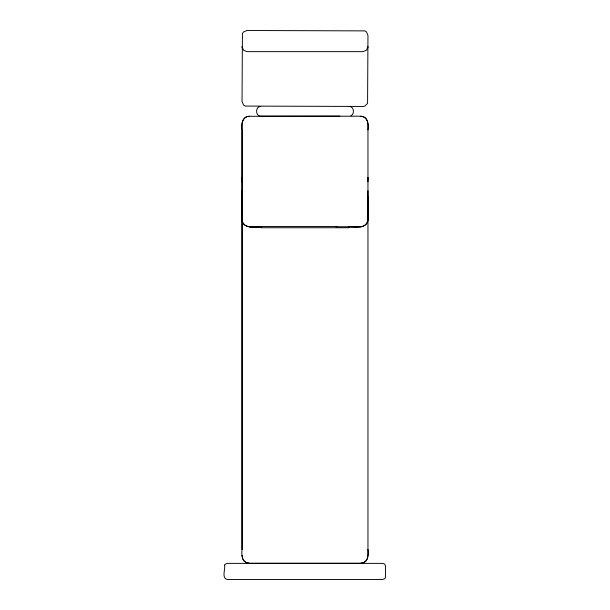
<?xml version="1.0" encoding="UTF-8"?>
<svg xmlns="http://www.w3.org/2000/svg" width="610" height="610" viewBox="0 0 610 610"><rect width="100%" height="100%" fill="white"/><g stroke="black" fill="none" stroke-linecap="round" stroke-linejoin="round"><path stroke-width="0.91" d="M260.546 226.79C254.042 227.164 241.956 228.773 242.04 218.952L242.04 190.755M367.96 181.81L367.96 177.647L367.586 179.477L367.96 178.059M367.96 129.907C368.791 124.448 367.731 116.289 360.64 116.258M367.96 207.705L367.96 196.977M367.578 48.586L367.96 46.688L366.503 50.195L362.988 51.652L247.012 51.652L243.497 50.195L242.04 46.688L242.422 48.586M350.864 115.816C354.86 114.047 354.067 106.498 349.324 106.453M360.823 563.228C367.921 563.045 368.73 554.818 367.96 549.389M349.416 226.844C355.958 227.301 368.021 228.719 367.967 218.929L367.96 190.755M360.762 226.851C373.625 224.823 365.832 206.424 367.96 198.288M260.676 106.453C255.232 106.483 255.232 116.098 260.676 116.121L339.892 116.121M249.292 116.22C245.189 116.19 242.185 119.834 242.04 123.761L242.04 549.389C241.27 554.818 242.078 563.045 249.177 563.228M337.315 226.531L261.278 226.531L260.676 227.133L261.278 227.736L348.722 227.736L349.324 227.133L348.95 226.577M249.2 226.783L260.638 226.775M349.271 226.722L360.708 226.722L335.95 226.745M261.675 226.813C254.957 226.989 242.078 229.238 242.033 218.929M242.04 178.059L242.406 179.523L242.04 177.647L242.04 181.81M242.04 555.336L242.597 558.798L244.175 561.147L246.547 562.702L249.36 563.251L360.64 563.251L363.453 562.702L365.825 561.147L367.403 558.798L367.96 555.664L367.96 123.761L367.418 121.009L365.832 118.325L363.514 116.807L360.739 116.205L249.292 116.296C242.124 116.327 241.247 124.676 242.04 130.121L242.04 549.595M242.422 33.565L242.04 101.489L243.497 104.996L245.106 106.079L362.988 106.453L364.894 106.079L367.578 103.387L367.96 35.464L366.503 31.956L364.894 30.881L247.012 30.5L243.497 31.956L242.422 33.565M224.625 565.127C225.502 569.183 221.323 578.074 227.233 579.5L382.767 579.5L384.757 578.676L385.375 577.761L385.589 566.202L384.757 564.212L382.767 563.381L227.233 563.381L225.242 564.212L224.625 565.127"/></g></svg>
